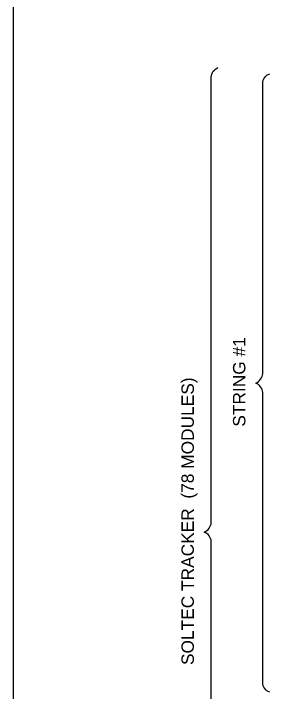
# Model space of a CAD drawing. Header units: feet. Extents: x -327 to 55127, y -2634 to 4121.
# Drawn here: x 1228.3 to 1270, y -2450.7 to -2341.2 of the extents above; entities that cross this region are included whole.
import ezdxf

# ---------------------------------------------------------------- set-up
doc = ezdxf.new("R2010")
doc.units = ezdxf.units.FT
doc.header["$MEASUREMENT"] = 0
doc.layers.add('G-ANNO-TEXT', color=1, linetype='Continuous')
doc.styles.add('NEI-A', font='arial.ttf')

# ---------------------------------------------------------------- blocks, each defined once
blk = doc.blocks.new('*U45')
at = {"layer": 'Defpoints'}
blk.add_lwpolyline([(0, 20.5), (31.005, 20.5), (31.005, 0), (0, 0)], close=True, dxfattribs=at)

msp = doc.modelspace()

# ---------------------------------------------------------------- linework, layer by layer
at = {"layer": 'G-ANNO-TEXT', "flags": 128}
for points in [[(1261.37, -2499.79, -0.298343), (1260.23, -2498.25), (1260.23, -2426.39, 0.298343), (1259.09, -2424.85, 0.298343), (1260.23, -2423.3), (1260.23, -2351.44, -0.298343), (1261.37, -2349.9)], [(1269.69, -2450.7, -0.298343), (1268.55, -2449.16), (1268.55, -2402.34, 0.298343), (1267.42, -2400.8, 0.298343), (1268.55, -2399.26), (1268.55, -2352.44, -0.298343), (1269.69, -2350.9)]]:
    msp.add_lwpolyline(points, format="xyb", dxfattribs=at)

# ---------------------------------------------------------------- texts
at = {"layer": 'G-ANNO-TEXT', "char_height": 2, "attachment_point": 3, "rotation": 90, "style": 'NEI-A', "bg_fill": 3, "box_fill_scale": 1.5, "bg_fill_color": 256, "bg_fill_transparency": 0}
for s, insert, width in [('STRING #1', (1263.75, -2393.41, -3.82), 14.3474), ('SOLTEC TRACKER  (78 MODULES)', (1255.42, -2399.9, -3.82), 61.7076)]:
    msp.add_mtext(s, dxfattribs=dict(at, insert=insert, width=width))

# ---------------------------------------------------------------- next in the draw order: block references
at = {"layer": 'Defpoints', "xscale": 20, "yscale": 20, "zscale": 20}
msp.add_blockref('*U45', (1228.27, -2564.5, -1.91), dxfattribs=at)

doc.saveas('drawing.dxf')
